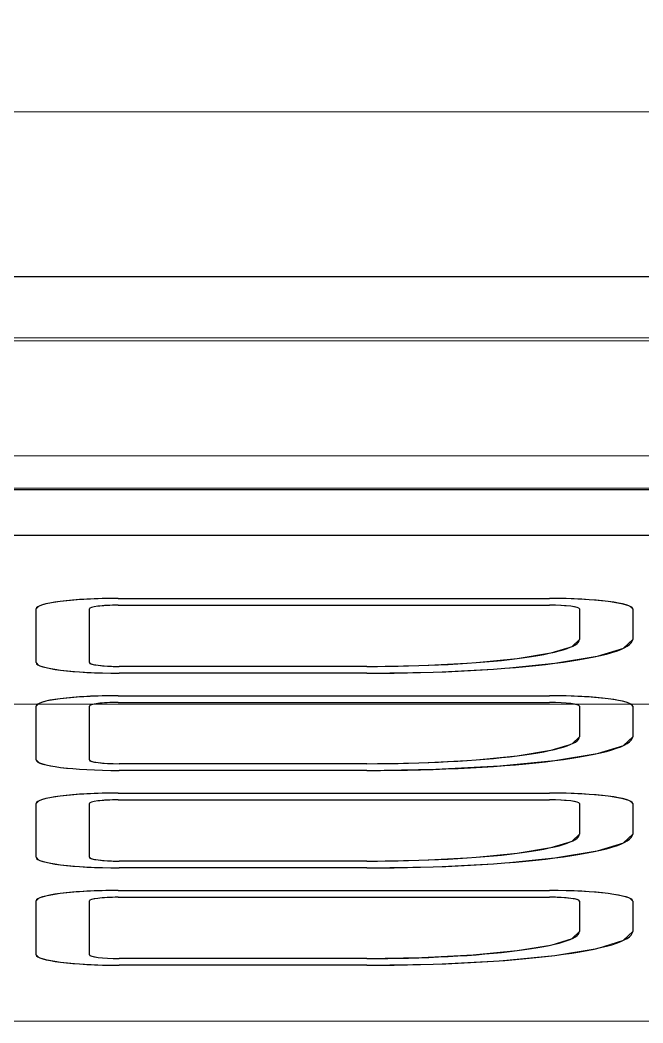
# Model space of a CAD drawing. Header units: millimetres. Extents: x -1 to 471, y -837 to 1.
# Drawn here: x 177.67 to 196.4, y -775.91 to -745.72 of the extents above; entities that cross this region are included whole.
import ezdxf

# ---------------------------------------------------------------- set-up
doc = ezdxf.new("R2010")
doc.units = ezdxf.units.MM
for name, color, linetype in [('IQ_200_2D', 1, 'Continuous'), ('IQ_200_3D', 1, 'Continuous'), ('IQ_204_2D', 7, 'Continuous'), ('IQ_BLACK_3D', 250, 'Continuous')]:
    doc.layers.add(name, color=color, linetype=linetype)

msp = doc.modelspace()

# ---------------------------------------------------------------- linework, layer by layer
at = {"layer": 'IQ_200_2D'}
for p, q in [((126, -753.441), (344, -753.441)), ((126, -759.852), (344, -759.852)), ((123, -761.225), (347, -761.225))]:
    msp.add_line(p, q, dxfattribs=at)
at = {"layer": 'IQ_200_3D', "linetype": 'Continuous', "lineweight": 5}
for points in [[(347, -755.283, 931.06), (123.039, -755.283, 931.06), (123.039, -715.524, 928.22), (347, -715.524, 928.22)], [(344, -725.305, 1143.219), (126, -725.305, 1143.219), (126, -748.478, 1143.219), (344, -748.478, 1143.219)], [(347, -758.836, 1073.967), (347, -727.319, 1076.218), (123.039, -727.319, 1076.218), (123.039, -758.836, 1073.967)], [(344, -755.381, 1080.944), (126, -755.381, 1080.944), (126, -732.11, 1078.468), (344, -732.11, 1078.468)], [(344, -753.441, 1138.823), (126, -753.441, 1138.823), (126, -759.815, 1086.521), (344, -759.815, 1086.521)], [(347, -766.312, 937.677), (123.039, -766.312, 937.677), (123.039, -755.283, 931.06), (347, -755.283, 931.06)]]:
    msp.add_3dface(points, dxfattribs=at)
for points, invisible_edges in [([(126, -749.674, 1143.073), (344, -749.674, 1143.073), (344, -748.478, 1143.219), (126, -748.478, 1143.219)], 1), ([(344, -750.801, 1142.646), (344, -749.674, 1143.073), (126, -749.674, 1143.073), (126, -750.801, 1142.646)], 10), ([(344, -750.801, 1142.646), (126, -750.801, 1142.646), (126, -751.793, 1141.962), (344, -751.793, 1141.962)], 5), ([(126, -752.592, 1141.06), (344, -752.592, 1141.06), (344, -751.793, 1141.962), (126, -751.793, 1141.962)], 5), ([(344, -752.592, 1141.06), (126, -752.592, 1141.06), (126, -753.152, 1139.993), (344, -753.152, 1139.993)], 5), ([(344, -753.152, 1139.993), (126, -753.152, 1139.993), (126, -753.441, 1138.823), (344, -753.441, 1138.823)], 1), ([(344, -756.484, 1081.19), (126, -756.484, 1081.19), (126, -755.381, 1080.944), (344, -755.381, 1080.944)], 1), ([(344, -757.504, 1081.677), (126, -757.504, 1081.677), (126, -756.484, 1081.19), (344, -756.484, 1081.19)], 5), ([(344, -758.389, 1082.382), (126, -758.389, 1082.382), (126, -757.504, 1081.677), (344, -757.504, 1081.677)], 5), ([(344, -759.092, 1083.266), (126, -759.092, 1083.266), (126, -758.389, 1082.382), (344, -758.389, 1082.382)], 5), ([(347, -759.418, 1073.857), (347, -758.836, 1073.967), (123.039, -758.836, 1073.967), (123.039, -759.418, 1073.857)], 8), ([(344, -759.579, 1084.287), (126, -759.579, 1084.287), (126, -759.092, 1083.266), (344, -759.092, 1083.266)], 5), ([(347, -759.418, 1073.857), (123.039, -759.418, 1073.857), (123.039, -759.96, 1073.619), (347, -759.96, 1073.619)], 5), ([(344, -759.824, 1085.39), (126, -759.824, 1085.39), (126, -759.579, 1084.287), (344, -759.579, 1084.287)], 5), ([(347, -759.96, 1073.619), (123.039, -759.96, 1073.619), (123.039, -760.434, 1073.264), (347, -760.434, 1073.264)], 5), ([(344, -759.815, 1086.521), (126, -759.815, 1086.521), (126, -759.824, 1085.39), (344, -759.824, 1085.39)], 4), ([(123.039, -760.815, 1072.81), (347, -760.815, 1072.81), (347, -760.434, 1073.264), (123.039, -760.434, 1073.264)], 5), ([(347, -760.815, 1072.81), (123.039, -760.815, 1072.81), (123.039, -761.084, 1072.282), (347, -761.084, 1072.282)], 5), ([(347, -761.084, 1072.282), (123.039, -761.084, 1072.282), (123.039, -761.225, 1071.707), (347, -761.225, 1071.707)], 1), ([(263, -762.462, 1062.048), (347, -761.225, 1071.707), (123.039, -761.225, 1071.707), (207, -762.462, 1062.048)], 5), ([(175.801, -762.346, 1062.954), (207, -762.462, 1062.048), (123.039, -761.225, 1071.707)], 15), ([(178.481, -763.288, 1055.588), (175.801, -762.346, 1062.954), (168.28, -762.992, 1057.907)], 13), ([(207, -762.462, 1062.048), (175.801, -762.346, 1062.954), (193.594, -763.132, 1056.81)], 15), ([(179.976, -763.143, 1056.727), (180.614, -763.132, 1056.81), (175.801, -762.346, 1062.954)], 14), ([(179.976, -763.143, 1056.727), (175.801, -762.346, 1062.954), (179.382, -763.174, 1056.482)], 3), ([(180.614, -763.132, 1056.81), (193.594, -763.132, 1056.81), (175.801, -762.346, 1062.954)], 14), ([(178.872, -763.224, 1056.094), (179.382, -763.174, 1056.482), (175.801, -762.346, 1062.954)], 14), ([(178.872, -763.224, 1056.094), (175.801, -762.346, 1062.954), (178.481, -763.288, 1055.588)], 3), ([(193.594, -763.132, 1056.81), (194.241, -763.143, 1056.725), (207, -762.462, 1062.048)], 14), ([(194.241, -763.143, 1056.725), (194.844, -763.175, 1056.478), (207, -762.462, 1062.048)], 14), ([(195.362, -763.225, 1056.083), (207, -762.462, 1062.048), (194.844, -763.175, 1056.478)], 3), ([(195.362, -763.225, 1056.083), (195.759, -763.291, 1055.57), (207, -762.462, 1062.048)], 14), ([(207, -762.462, 1062.048), (195.759, -763.291, 1055.57), (196.009, -763.367, 1054.972)], 13), ([(196.009, -763.367, 1054.972), (196.094, -763.45, 1054.33), (207, -762.462, 1062.048)], 14), ([(196.094, -763.45, 1054.33), (205.275, -764.217, 1048.336), (207, -762.462, 1062.048)], 15), ([(168.28, -762.992, 1057.907), (166.616, -763.39, 1054.799), (178.151, -763.445, 1054.366)], 15), ([(178.235, -763.364, 1054.999), (178.481, -763.288, 1055.588), (168.28, -762.992, 1057.907)], 14), ([(178.151, -763.445, 1054.366), (178.235, -763.364, 1054.999), (168.28, -762.992, 1057.907)], 14), ([(178.151, -763.445, 1054.366), (166.616, -763.39, 1054.799), (178.151, -765.065, 1041.706)], 3), ([(178.151, -765.065, 1041.706), (166.616, -763.39, 1054.799), (178.236, -765.147, 1041.064)], 3), ([(166.616, -763.39, 1054.799), (178.235, -766.292, 1032.118), (178.236, -765.147, 1041.064)], 15), ([(166.616, -763.39, 1054.799), (178.151, -766.373, 1031.486), (178.235, -766.292, 1032.118)], 13), ([(178.151, -767.994, 1018.825), (178.151, -766.373, 1031.486), (166.616, -763.39, 1054.799)], 14), ([(166.616, -773.897, 972.703), (178.151, -767.994, 1018.825), (166.616, -763.39, 1054.799)], 3), ([(179.866, -763.39, 1054.795), (179.751, -763.445, 1054.366), (180.614, -763.335, 1055.223)], 15), ([(188.1, -765.18, 1040.813), (180.614, -763.335, 1055.223), (179.751, -763.445, 1054.366)], 15), ([(179.78, -763.416, 1054.588), (179.751, -763.445, 1054.366), (179.866, -763.39, 1054.795)], 2), ([(179.751, -763.445, 1054.366), (179.751, -765.065, 1041.706), (188.1, -765.18, 1040.813)], 14), ([(180.614, -763.335, 1055.223), (180.182, -763.35, 1055.108), (179.866, -763.39, 1054.795)], 15), ([(179.866, -763.39, 1054.795), (180.182, -763.35, 1055.108), (180.004, -763.367, 1054.972)], 1), ([(180.614, -763.335, 1055.223), (180.391, -763.339, 1055.194), (180.182, -763.35, 1055.108)], 12), ([(188.1, -765.18, 1040.813), (194.494, -764.368, 1047.155), (180.614, -763.335, 1055.223)], 15), ([(194.494, -764.368, 1047.155), (193.594, -763.335, 1055.223), (180.614, -763.335, 1055.223)], 13), ([(193.827, -763.339, 1055.192), (193.594, -763.335, 1055.223), (194.044, -763.351, 1055.103)], 2), ([(194.044, -763.351, 1055.103), (193.594, -763.335, 1055.223), (194.494, -763.45, 1054.33)], 15), ([(194.494, -763.45, 1054.33), (193.594, -763.335, 1055.223), (194.494, -764.368, 1047.155)], 3), ([(194.044, -763.351, 1055.103), (194.494, -763.45, 1054.33), (194.463, -763.42, 1054.561)], 13), ([(194.463, -763.42, 1054.561), (194.23, -763.369, 1054.961), (194.044, -763.351, 1055.103)], 13), ([(194.23, -763.369, 1054.961), (194.463, -763.42, 1054.561), (194.373, -763.392, 1054.776)], 1), ([(205.275, -764.217, 1048.336), (196.094, -763.45, 1054.33), (198.444, -764.217, 1048.336)], 3), ([(198.444, -764.217, 1048.336), (196.094, -763.45, 1054.33), (196.094, -764.368, 1047.155)], 13), ([(196.094, -764.368, 1047.155), (198.444, -764.318, 1047.542), (198.444, -764.217, 1048.336)], 13), ([(188.1, -765.18, 1040.813), (194.276, -764.578, 1045.513), (194.494, -764.368, 1047.155)], 13), ([(205.275, -764.318, 1047.542), (198.444, -764.318, 1047.542), (195.023, -764.875, 1043.19)], 14), ([(195.023, -764.875, 1043.19), (198.444, -764.318, 1047.542), (195.822, -764.631, 1045.103)], 3), ([(205.275, -764.318, 1047.542), (195.023, -764.875, 1043.19), (195.759, -766.219, 1032.689)], 15), ([(205.275, -764.318, 1047.542), (195.759, -766.219, 1032.689), (196.009, -766.296, 1032.091)], 13), ([(198.444, -764.318, 1047.542), (196.094, -764.368, 1047.155), (195.822, -764.631, 1045.103)], 13), ([(196.009, -766.296, 1032.091), (205.275, -767.145, 1025.455), (205.275, -764.318, 1047.542)], 15), ([(194.276, -764.578, 1045.513), (188.1, -765.18, 1040.813), (191.297, -765.071, 1041.662)], 15), ([(194.276, -764.578, 1045.513), (191.297, -765.071, 1041.662), (193.637, -764.774, 1043.984)], 3), ([(192.621, -764.942, 1042.67), (193.637, -764.774, 1043.984), (191.297, -765.071, 1041.662)], 2), ([(180.201, -765.164, 1040.932), (180.651, -765.18, 1040.813), (179.751, -765.065, 1041.706)], 15), ([(179.781, -765.095, 1041.474), (180.201, -765.164, 1040.932), (179.751, -765.065, 1041.706)], 3), ([(188.1, -765.18, 1040.813), (179.751, -765.065, 1041.706), (180.651, -765.18, 1040.813)], 3), ([(179.781, -765.095, 1041.474), (180.014, -765.146, 1041.074), (180.201, -765.164, 1040.932)], 13), ([(179.871, -765.122, 1041.259), (180.014, -765.146, 1041.074), (179.781, -765.095, 1041.474)], 2), ([(188.1, -765.18, 1040.813), (189.755, -765.152, 1041.029), (191.297, -765.071, 1041.662)], 12), ([(194.241, -766.071, 1033.845), (193.753, -765.085, 1041.548), (192.097, -765.247, 1040.288)], 13), ([(195.362, -766.154, 1033.203), (195.023, -764.875, 1043.19), (193.753, -765.085, 1041.548)], 13), ([(194.241, -766.071, 1033.845), (194.844, -766.103, 1033.597), (193.753, -765.085, 1041.548)], 14), ([(195.362, -766.154, 1033.203), (193.753, -765.085, 1041.548), (194.844, -766.103, 1033.597)], 3), ([(195.023, -764.875, 1043.19), (195.362, -766.154, 1033.203), (195.759, -766.219, 1032.689)], 13), ([(178.235, -766.292, 1032.118), (178.481, -766.217, 1032.708), (178.236, -765.147, 1041.064)], 14), ([(178.236, -765.147, 1041.064), (178.481, -766.217, 1032.708), (178.486, -765.224, 1040.466)], 3), ([(178.872, -766.152, 1033.214), (178.486, -765.224, 1040.466), (178.481, -766.217, 1032.708)], 3), ([(178.486, -765.224, 1040.466), (178.872, -766.152, 1033.214), (178.883, -765.29, 1039.952)], 3), ([(179.382, -766.103, 1033.602), (178.883, -765.29, 1039.952), (178.872, -766.152, 1033.214)], 3), ([(179.382, -766.103, 1033.602), (179.401, -765.34, 1039.558), (178.883, -765.29, 1039.952)], 13), ([(179.976, -766.071, 1033.846), (179.401, -765.34, 1039.558), (179.382, -766.103, 1033.602)], 3), ([(179.976, -766.071, 1033.846), (180.004, -765.372, 1039.31), (179.401, -765.34, 1039.558)], 13), ([(180.614, -766.061, 1033.929), (180.004, -765.372, 1039.31), (179.976, -766.071, 1033.846)], 3), ([(180.614, -766.061, 1033.929), (180.651, -765.383, 1039.226), (180.004, -765.372, 1039.31)], 13), ([(180.651, -765.18, 1040.813), (180.201, -765.164, 1040.932), (180.418, -765.176, 1040.843)], 1), ([(180.614, -766.061, 1033.929), (193.594, -766.061, 1033.929), (188.1, -765.383, 1039.226), (180.651, -765.383, 1039.226)], 10), ([(190.169, -765.348, 1039.496), (188.1, -765.383, 1039.226), (193.594, -766.061, 1033.929)], 14), ([(192.097, -765.247, 1040.288), (190.169, -765.348, 1039.496), (193.594, -766.061, 1033.929)], 14), ([(193.594, -766.061, 1033.929), (194.241, -766.071, 1033.845), (192.097, -765.247, 1040.288)], 14), ([(347, -769.973, 940.496), (123.039, -769.973, 940.496), (123.039, -766.312, 937.677), (347, -766.312, 937.677)], 1), ([(179.751, -766.373, 1031.486), (180.614, -766.264, 1032.342), (179.78, -766.345, 1031.708)], 3), ([(188.1, -768.108, 1017.932), (180.614, -766.264, 1032.342), (179.751, -766.373, 1031.486)], 15), ([(179.78, -766.345, 1031.708), (180.614, -766.264, 1032.342), (179.866, -766.319, 1031.914)], 3), ([(180.614, -766.264, 1032.342), (180.182, -766.278, 1032.228), (179.866, -766.319, 1031.914)], 15), ([(179.866, -766.319, 1031.914), (180.182, -766.278, 1032.228), (180.004, -766.296, 1032.091)], 1), ([(180.614, -766.264, 1032.342), (180.391, -766.267, 1032.313), (180.182, -766.278, 1032.228)], 12), ([(188.1, -768.108, 1017.932), (194.494, -767.296, 1024.274), (180.614, -766.264, 1032.342)], 15), ([(194.494, -767.296, 1024.274), (193.594, -766.264, 1032.342), (180.614, -766.264, 1032.342)], 13), ([(193.827, -766.268, 1032.312), (193.594, -766.264, 1032.342), (194.044, -766.279, 1032.223)], 2), ([(194.044, -766.279, 1032.223), (193.594, -766.264, 1032.342), (194.494, -766.378, 1031.45)], 15), ([(194.494, -766.378, 1031.45), (193.594, -766.264, 1032.342), (194.494, -767.296, 1024.274)], 3), ([(194.044, -766.279, 1032.223), (194.494, -766.378, 1031.45), (194.463, -766.348, 1031.681)], 13), ([(194.463, -766.348, 1031.681), (194.23, -766.297, 1032.081), (194.044, -766.279, 1032.223)], 13), ([(194.23, -766.297, 1032.081), (194.463, -766.348, 1031.681), (194.373, -766.321, 1031.896)], 1), ([(196.009, -766.296, 1032.091), (196.094, -766.378, 1031.45), (205.275, -767.145, 1025.455)], 14), ([(179.751, -766.373, 1031.486), (179.751, -767.994, 1018.825), (188.1, -768.108, 1017.932)], 14), ([(198.444, -767.145, 1025.455), (196.094, -766.378, 1031.45), (196.094, -767.296, 1024.274)], 13), ([(196.094, -766.378, 1031.45), (198.444, -767.145, 1025.455), (205.275, -767.145, 1025.455)], 13), ([(196.094, -767.296, 1024.274), (198.444, -767.247, 1024.662), (198.444, -767.145, 1025.455)], 13), ([(194.494, -767.296, 1024.274), (188.1, -768.108, 1017.932), (191.297, -767.999, 1018.782)], 15), ([(192.621, -767.87, 1019.79), (194.494, -767.296, 1024.274), (191.297, -767.999, 1018.782)], 3), ([(193.637, -767.702, 1021.103), (194.494, -767.296, 1024.274), (192.621, -767.87, 1019.79)], 3), ([(194.494, -767.296, 1024.274), (193.637, -767.702, 1021.103), (194.276, -767.506, 1022.633)], 1), ([(205.275, -767.247, 1024.662), (198.444, -767.247, 1024.662), (195.023, -767.804, 1020.31)], 14), ([(195.023, -767.804, 1020.31), (198.444, -767.247, 1024.662), (195.822, -767.559, 1022.222)], 3), ([(205.275, -767.247, 1024.662), (195.023, -767.804, 1020.31), (195.759, -769.152, 1009.776)], 15), ([(195.759, -769.152, 1009.776), (196.009, -769.228, 1009.178), (205.275, -767.247, 1024.662)], 14), ([(198.444, -767.247, 1024.662), (196.094, -767.296, 1024.274), (195.822, -767.559, 1022.222)], 13), ([(196.009, -769.228, 1009.178), (205.275, -770.078, 1002.542), (205.275, -767.247, 1024.662)], 15), ([(195.362, -769.086, 1010.29), (195.023, -767.804, 1020.31), (193.753, -768.014, 1018.668)], 13), ([(195.023, -767.804, 1020.31), (195.362, -769.086, 1010.29), (195.759, -769.152, 1009.776)], 13), ([(166.616, -773.897, 972.703), (178.151, -769.306, 1008.573), (178.151, -767.994, 1018.825)], 15), ([(178.235, -769.225, 1009.205), (178.236, -768.076, 1018.183), (178.151, -767.994, 1018.825)], 13), ([(178.235, -769.225, 1009.205), (178.151, -767.994, 1018.825), (178.151, -769.306, 1008.573)], 3), ([(178.236, -768.076, 1018.183), (178.235, -769.225, 1009.205), (178.481, -769.15, 1009.795)], 13), ([(178.481, -769.15, 1009.795), (178.486, -768.152, 1017.585), (178.236, -768.076, 1018.183)], 13), ([(180.201, -768.093, 1018.052), (180.651, -768.108, 1017.932), (179.751, -767.994, 1018.825)], 15), ([(179.781, -768.023, 1018.594), (180.201, -768.093, 1018.052), (179.751, -767.994, 1018.825)], 3), ([(188.1, -768.108, 1017.932), (179.751, -767.994, 1018.825), (180.651, -768.108, 1017.932)], 3), ([(179.781, -768.023, 1018.594), (180.014, -768.075, 1018.194), (180.201, -768.093, 1018.052)], 13), ([(179.871, -768.051, 1018.379), (180.014, -768.075, 1018.194), (179.781, -768.023, 1018.594)], 2), ([(180.651, -768.108, 1017.932), (180.201, -768.093, 1018.052), (180.418, -768.104, 1017.963)], 1), ([(188.1, -768.108, 1017.932), (189.755, -768.08, 1018.149), (191.297, -767.999, 1018.782)], 12), ([(194.241, -769.004, 1010.932), (193.753, -768.014, 1018.668), (192.097, -768.175, 1017.408)], 13), ([(194.241, -769.004, 1010.932), (194.844, -769.036, 1010.684), (193.753, -768.014, 1018.668)], 14), ([(195.362, -769.086, 1010.29), (193.753, -768.014, 1018.668), (194.844, -769.036, 1010.684)], 3), ([(178.872, -769.085, 1010.301), (178.486, -768.152, 1017.585), (178.481, -769.15, 1009.795)], 3), ([(178.872, -769.085, 1010.301), (178.883, -768.218, 1017.072), (178.486, -768.152, 1017.585)], 13), ([(179.382, -769.035, 1010.689), (178.883, -768.218, 1017.072), (178.872, -769.085, 1010.301)], 3), ([(179.401, -768.269, 1016.678), (178.883, -768.218, 1017.072), (179.382, -769.035, 1010.689)], 14), ([(179.976, -769.004, 1010.933), (179.401, -768.269, 1016.678), (179.382, -769.035, 1010.689)], 3), ([(180.004, -768.3, 1016.43), (179.401, -768.269, 1016.678), (179.976, -769.004, 1010.933)], 14), ([(179.976, -769.004, 1010.933), (180.614, -768.993, 1011.016), (180.004, -768.3, 1016.43)], 14), ([(180.651, -768.311, 1016.345), (180.004, -768.3, 1016.43), (180.614, -768.993, 1011.016)], 14), ([(188.1, -768.311, 1016.345), (180.651, -768.311, 1016.345), (180.614, -768.993, 1011.016), (193.594, -768.993, 1011.016)], 10), ([(190.169, -768.277, 1016.615), (188.1, -768.311, 1016.345), (193.594, -768.993, 1011.016)], 14), ([(192.097, -768.175, 1017.408), (190.169, -768.277, 1016.615), (193.594, -768.993, 1011.016)], 14), ([(193.594, -768.993, 1011.016), (194.241, -769.004, 1010.932), (192.097, -768.175, 1017.408)], 14), ([(178.151, -769.306, 1008.573), (166.616, -773.897, 972.703), (178.151, -770.926, 995.912)], 3), ([(179.751, -769.306, 1008.573), (180.614, -769.196, 1009.429), (179.78, -769.278, 1008.795)], 3), ([(188.1, -771.041, 995.019), (180.614, -769.196, 1009.429), (179.751, -769.306, 1008.573)], 15), ([(179.751, -769.306, 1008.573), (179.751, -770.926, 995.912), (188.1, -771.041, 995.019)], 14), ([(179.78, -769.278, 1008.795), (180.614, -769.196, 1009.429), (179.866, -769.251, 1009.001)], 3), ([(180.614, -769.196, 1009.429), (180.182, -769.211, 1009.315), (179.866, -769.251, 1009.001)], 15), ([(179.866, -769.251, 1009.001), (180.182, -769.211, 1009.315), (180.004, -769.228, 1009.178)], 1), ([(180.614, -769.196, 1009.429), (180.391, -769.2, 1009.4), (180.182, -769.211, 1009.315)], 12), ([(188.1, -771.041, 995.019), (194.494, -770.229, 1001.361), (180.614, -769.196, 1009.429)], 15), ([(194.494, -770.229, 1001.361), (193.594, -769.196, 1009.429), (180.614, -769.196, 1009.429)], 13), ([(193.827, -769.2, 1009.399), (193.594, -769.196, 1009.429), (194.044, -769.212, 1009.31)], 2), ([(194.044, -769.212, 1009.31), (193.594, -769.196, 1009.429), (194.494, -769.311, 1008.537)], 15), ([(194.494, -769.311, 1008.537), (193.594, -769.196, 1009.429), (194.494, -770.229, 1001.361)], 3), ([(194.044, -769.212, 1009.31), (194.494, -769.311, 1008.537), (194.463, -769.281, 1008.768)], 13), ([(194.044, -769.212, 1009.31), (194.463, -769.281, 1008.768), (194.373, -769.254, 1008.983)], 13), ([(194.373, -769.254, 1008.983), (194.23, -769.23, 1009.168), (194.044, -769.212, 1009.31)], 12), ([(196.094, -769.311, 1008.537), (205.275, -770.078, 1002.542), (196.009, -769.228, 1009.178)], 3), ([(205.275, -770.078, 1002.542), (196.094, -769.311, 1008.537), (198.444, -770.078, 1002.542)], 3), ([(198.444, -770.078, 1002.542), (196.094, -769.311, 1008.537), (196.094, -770.229, 1001.361)], 13), ([(347, -772.889, 944.08), (123.039, -772.889, 944.08), (123.039, -769.973, 940.496), (347, -769.973, 940.496)], 5), ([(194.494, -770.229, 1001.361), (188.1, -771.041, 995.019), (191.297, -770.932, 995.869)], 15), ([(193.637, -770.635, 998.19), (194.494, -770.229, 1001.361), (191.297, -770.932, 995.869)], 15), ([(194.494, -770.229, 1001.361), (193.637, -770.635, 998.19), (194.276, -770.439, 999.72)], 1), ([(205.275, -770.179, 1001.749), (198.444, -770.179, 1001.749), (195.023, -770.736, 997.397)], 14), ([(195.023, -770.736, 997.397), (198.444, -770.179, 1001.749), (195.822, -770.492, 999.309)], 3), ([(205.275, -770.179, 1001.749), (195.023, -770.736, 997.397), (195.759, -772.085, 986.863)], 15), ([(196.009, -772.161, 986.265), (205.275, -770.179, 1001.749), (195.759, -772.085, 986.863)], 3), ([(198.444, -770.179, 1001.749), (196.094, -770.229, 1001.361), (195.822, -770.492, 999.309)], 13), ([(205.275, -770.179, 1001.749), (196.009, -772.161, 986.265), (205.275, -773.011, 979.629)], 15), ([(196.094, -770.229, 1001.361), (198.444, -770.179, 1001.749), (198.444, -770.078, 1002.542)], 13), ([(192.621, -770.803, 996.877), (193.637, -770.635, 998.19), (191.297, -770.932, 995.869)], 2), ([(195.362, -772.019, 987.377), (195.023, -770.736, 997.397), (193.753, -770.947, 995.755)], 13), ([(195.023, -770.736, 997.397), (195.362, -772.019, 987.377), (195.759, -772.085, 986.863)], 13), ([(178.151, -770.926, 995.912), (166.616, -773.897, 972.703), (178.236, -771.009, 995.27)], 3), ([(178.235, -772.158, 986.292), (178.236, -771.009, 995.27), (166.616, -773.897, 972.703)], 15), ([(178.481, -772.082, 986.882), (178.236, -771.009, 995.27), (178.235, -772.158, 986.292)], 3), ([(178.236, -771.009, 995.27), (178.481, -772.082, 986.882), (178.486, -771.085, 994.672)], 3), ([(178.872, -772.018, 987.388), (178.486, -771.085, 994.672), (178.481, -772.082, 986.882)], 3), ([(178.872, -772.018, 987.388), (178.883, -771.151, 994.159), (178.486, -771.085, 994.672)], 13), ([(178.883, -771.151, 994.159), (178.872, -772.018, 987.388), (179.382, -771.968, 987.776)], 13), ([(179.382, -771.968, 987.776), (179.401, -771.201, 993.764), (178.883, -771.151, 994.159)], 13), ([(179.781, -770.956, 995.681), (180.651, -771.041, 995.019), (179.751, -770.926, 995.912)], 3), ([(188.1, -771.041, 995.019), (179.751, -770.926, 995.912), (180.651, -771.041, 995.019)], 3), ([(180.201, -771.025, 995.139), (180.651, -771.041, 995.019), (179.781, -770.956, 995.681)], 15), ([(179.781, -770.956, 995.681), (180.014, -771.007, 995.281), (180.201, -771.025, 995.139)], 13), ([(179.871, -770.984, 995.466), (180.014, -771.007, 995.281), (179.781, -770.956, 995.681)], 2), ([(180.651, -771.041, 995.019), (180.201, -771.025, 995.139), (180.418, -771.037, 995.05)], 1), ([(188.1, -771.041, 995.019), (189.755, -771.013, 995.235), (191.297, -770.932, 995.869)], 12), ([(192.097, -771.108, 994.495), (190.169, -771.209, 993.702), (193.594, -771.926, 988.103)], 14), ([(194.241, -771.937, 988.019), (193.753, -770.947, 995.755), (192.097, -771.108, 994.495)], 13), ([(193.594, -771.926, 988.103), (194.241, -771.937, 988.019), (192.097, -771.108, 994.495)], 14), ([(194.241, -771.937, 988.019), (194.844, -771.968, 987.771), (193.753, -770.947, 995.755)], 14), ([(195.362, -772.019, 987.377), (193.753, -770.947, 995.755), (194.844, -771.968, 987.771)], 3), ([(179.976, -771.937, 988.02), (179.401, -771.201, 993.764), (179.382, -771.968, 987.776)], 3), ([(179.401, -771.201, 993.764), (179.976, -771.937, 988.02), (180.004, -771.233, 993.517)], 3), ([(180.614, -771.926, 988.103), (180.004, -771.233, 993.517), (179.976, -771.937, 988.02)], 3), ([(180.614, -771.926, 988.103), (180.651, -771.244, 993.432), (180.004, -771.233, 993.517)], 13), ([(180.614, -771.926, 988.103), (193.594, -771.926, 988.103), (188.1, -771.244, 993.432), (180.651, -771.244, 993.432)], 10), ([(190.169, -771.209, 993.702), (188.1, -771.244, 993.432), (193.594, -771.926, 988.103)], 14), ([(178.235, -772.158, 986.292), (166.616, -773.897, 972.703), (178.151, -772.239, 985.66)], 3), ([(178.151, -773.859, 972.999), (178.151, -772.239, 985.66), (166.616, -773.897, 972.703)], 14), ([(179.866, -772.184, 986.088), (179.751, -772.239, 985.66), (180.614, -772.129, 986.516)], 15), ([(188.1, -773.973, 972.106), (180.614, -772.129, 986.516), (179.751, -772.239, 985.66)], 15), ([(179.78, -772.21, 985.882), (179.751, -772.239, 985.66), (179.866, -772.184, 986.088)], 2), ([(179.751, -772.239, 985.66), (179.751, -773.859, 972.999), (188.1, -773.973, 972.106)], 14), ([(180.614, -772.129, 986.516), (180.182, -772.144, 986.401), (179.866, -772.184, 986.088)], 15), ([(179.866, -772.184, 986.088), (180.182, -772.144, 986.401), (180.004, -772.161, 986.265)], 1), ([(180.614, -772.129, 986.516), (180.391, -772.133, 986.487), (180.182, -772.144, 986.401)], 12), ([(188.1, -773.973, 972.106), (194.494, -773.162, 978.448), (180.614, -772.129, 986.516)], 15), ([(194.494, -773.162, 978.448), (193.594, -772.129, 986.516), (180.614, -772.129, 986.516)], 13), ([(193.827, -772.133, 986.486), (193.594, -772.129, 986.516), (194.044, -772.144, 986.397)], 2), ([(194.044, -772.144, 986.397), (193.594, -772.129, 986.516), (194.494, -772.243, 985.623)], 15), ([(194.494, -772.243, 985.623), (193.594, -772.129, 986.516), (194.494, -773.162, 978.448)], 3), ([(194.044, -772.144, 986.397), (194.494, -772.243, 985.623), (194.463, -772.214, 985.854)], 13), ([(194.463, -772.214, 985.854), (194.23, -772.162, 986.255), (194.044, -772.144, 986.397)], 13), ([(194.23, -772.162, 986.255), (194.463, -772.214, 985.854), (194.373, -772.186, 986.07)], 1), ([(196.009, -772.161, 986.265), (196.094, -772.243, 985.623), (205.275, -773.011, 979.629)], 14), ([(198.444, -773.011, 979.629), (205.275, -773.011, 979.629), (196.094, -772.243, 985.623)], 14), ([(198.444, -773.011, 979.629), (196.094, -772.243, 985.623), (196.094, -773.162, 978.448)], 13), ([(347, -774.905, 948.237), (123.039, -774.905, 948.237), (123.039, -772.889, 944.08), (347, -772.889, 944.08)], 5), ([(194.494, -773.162, 978.448), (188.1, -773.973, 972.106), (191.297, -773.865, 972.956)], 15), ([(191.297, -773.865, 972.956), (194.276, -773.372, 976.807), (194.494, -773.162, 978.448)], 13), ([(195.023, -773.669, 974.484), (207, -774.765, 965.924), (205.275, -773.112, 978.835)], 15), ([(205.275, -773.112, 978.835), (198.444, -773.112, 978.835), (195.023, -773.669, 974.484)], 14), ([(195.822, -773.424, 976.396), (195.023, -773.669, 974.484), (198.444, -773.112, 978.835)], 14), ([(198.444, -773.112, 978.835), (196.094, -773.162, 978.448), (195.822, -773.424, 976.396)], 13), ([(196.094, -773.162, 978.448), (198.444, -773.112, 978.835), (198.444, -773.011, 979.629)], 13), ([(192.621, -773.736, 973.964), (194.276, -773.372, 976.807), (191.297, -773.865, 972.956)], 3), ([(194.276, -773.372, 976.807), (192.621, -773.736, 973.964), (193.637, -773.567, 975.277)], 1), ([(168.28, -774.295, 969.594), (178.151, -773.859, 972.999), (166.616, -773.897, 972.703)], 15), ([(178.236, -773.941, 972.357), (178.151, -773.859, 972.999), (168.28, -774.295, 969.594)], 14), ([(180.201, -773.958, 972.226), (180.651, -773.973, 972.106), (179.751, -773.859, 972.999)], 15), ([(179.781, -773.889, 972.768), (180.201, -773.958, 972.226), (179.751, -773.859, 972.999)], 3), ([(188.1, -773.973, 972.106), (179.751, -773.859, 972.999), (180.651, -773.973, 972.106)], 3), ([(188.1, -773.973, 972.106), (189.755, -773.946, 972.322), (191.297, -773.865, 972.956)], 12), ([(193.753, -773.879, 972.842), (192.097, -774.041, 971.581), (207, -774.765, 965.924)], 14), ([(195.023, -773.669, 974.484), (193.753, -773.879, 972.842), (207, -774.765, 965.924)], 14), ([(178.486, -774.018, 971.759), (178.236, -773.941, 972.357), (168.28, -774.295, 969.594)], 14), ([(175.801, -774.941, 964.548), (178.486, -774.018, 971.759), (168.28, -774.295, 969.594)], 3), ([(178.883, -774.084, 971.245), (178.486, -774.018, 971.759), (175.801, -774.941, 964.548)], 14), ([(178.883, -774.084, 971.245), (175.801, -774.941, 964.548), (179.401, -774.134, 970.851)], 3), ([(179.401, -774.134, 970.851), (175.801, -774.941, 964.548), (180.004, -774.166, 970.604)], 3), ([(180.651, -774.177, 970.519), (180.004, -774.166, 970.604), (175.801, -774.941, 964.548)], 14), ([(207, -774.765, 965.924), (188.1, -774.177, 970.519), (175.801, -774.941, 964.548)], 15), ([(180.651, -774.177, 970.519), (175.801, -774.941, 964.548), (188.1, -774.177, 970.519)], 3), ([(179.781, -773.889, 972.768), (180.014, -773.94, 972.368), (180.201, -773.958, 972.226)], 13), ([(179.871, -773.916, 972.553), (180.014, -773.94, 972.368), (179.781, -773.889, 972.768)], 2), ([(180.651, -773.973, 972.106), (180.201, -773.958, 972.226), (180.418, -773.969, 972.137)], 1), ([(190.169, -774.142, 970.789), (188.1, -774.177, 970.519), (207, -774.765, 965.924)], 14), ([(192.097, -774.041, 971.581), (190.169, -774.142, 970.789), (207, -774.765, 965.924)], 14), ([(123.039, -775.86, 957.366), (347, -775.86, 957.366), (263, -774.765, 965.924), (207, -774.765, 965.924)], 10), ([(175.801, -774.941, 964.548), (123.039, -775.86, 957.366), (207, -774.765, 965.924)], 15), ([(347, -775.913, 952.746), (123.039, -775.913, 952.746), (123.039, -774.905, 948.237), (347, -774.905, 948.237)], 5), ([(347, -775.86, 957.366), (123.039, -775.86, 957.366), (123.039, -775.913, 952.746), (347, -775.913, 952.746)], 4)]:
    msp.add_3dface(points, dxfattribs=dict(at, invisible_edges=invisible_edges))
at = {"layer": 'IQ_204_2D'}
for p, q in [((180.614, -763.132), (193.594, -763.132)), ((178.151, -765.065), (178.151, -763.445)), ((179.751, -765.065), (179.751, -763.445)), ((180.614, -763.335), (193.594, -763.335)), ((194.494, -763.449), (194.494, -764.368)), ((196.094, -763.449), (196.094, -764.368)), ((188.1, -765.18), (180.651, -765.18)), ((188.1, -765.383), (180.651, -765.383)), ((180.614, -766.061), (193.594, -766.061)), ((180.614, -766.264), (193.594, -766.264)), ((178.151, -767.994), (178.151, -766.373)), ((179.751, -767.994), (179.751, -766.373)), ((194.494, -766.378), (194.494, -767.296)), ((196.094, -766.378), (196.094, -767.296)), ((188.1, -768.108), (180.651, -768.108)), ((188.1, -768.311), (180.651, -768.311)), ((180.614, -768.993), (193.594, -768.993)), ((178.151, -770.926), (178.151, -769.306)), ((179.751, -770.926), (179.751, -769.306)), ((180.614, -769.196), (193.594, -769.196)), ((194.494, -769.311), (194.494, -770.229)), ((196.094, -769.311), (196.094, -770.229)), ((188.1, -771.041), (180.651, -771.041)), ((188.1, -771.244), (180.651, -771.244)), ((180.614, -771.926), (193.594, -771.926)), ((178.151, -773.859), (178.151, -772.239)), ((179.751, -773.859), (179.751, -772.239)), ((180.614, -772.129), (193.594, -772.129)), ((194.494, -772.243), (194.494, -773.162)), ((196.094, -772.243), (196.094, -773.162)), ((188.1, -773.973), (180.651, -773.973)), ((188.1, -774.176), (180.651, -774.176))]:
    msp.add_line(p, q, dxfattribs=at)
for centre, major_axis, start_param, end_param in [((180.614, -763.445), (2.463, 0), 1.570796, 3.141593), ((193.594, -763.449), (2.5, 0), 0, 1.570796), ((180.614, -763.445), (0.863, 0), 1.570796, 3.141593), ((193.594, -763.449), (0.9, 0), 0, 1.570796), ((188.1, -764.368), (-6.394, 0), 1.570796, 3.141593), ((188.1, -764.368), (7.994, 0), 4.712389, 6.283185), ((180.651, -765.065), (2.5, 0), 3.141593, 4.712389), ((180.651, -765.065), (0.9, 0), 3.141593, 4.712389), ((180.614, -766.373), (2.463, 0), 1.570796, 3.141593), ((180.614, -766.373), (0.863, 0), 1.570796, 3.141593), ((193.594, -766.378), (2.5, 0), 0, 1.570796), ((193.594, -766.378), (0.9, 0), 0, 1.570796), ((188.1, -767.296), (-6.394, 0), 1.570796, 3.141593), ((188.1, -767.296), (7.994, 0), 4.712389, 6.283185), ((180.651, -767.994), (2.5, 0), 3.141593, 4.712389), ((180.651, -767.994), (0.9, 0), 3.141593, 4.712389), ((180.614, -769.306), (2.463, 0), 1.570796, 3.141593), ((193.594, -769.311), (2.5, 0), 0, 1.570796), ((180.614, -769.306), (0.863, 0), 1.570796, 3.141593), ((193.594, -769.311), (0.9, 0), 0, 1.570796), ((188.1, -770.229), (-6.394, 0), 1.570796, 3.141593), ((188.1, -770.229), (7.994, 0), 4.712389, 6.283185), ((180.651, -770.926), (2.5, 0), 3.141593, 4.712389), ((180.651, -770.926), (0.9, 0), 3.141593, 4.712389), ((180.614, -772.239), (2.463, 0), 1.570796, 3.141593), ((193.594, -772.243), (2.5, 0), 0, 1.570796), ((180.614, -772.239), (0.863, 0), 1.570796, 3.141593), ((193.594, -772.243), (0.9, 0), 0, 1.570796), ((188.1, -773.162), (-6.394, 0), 1.570796, 3.141593), ((188.1, -773.162), (7.994, 0), 4.712389, 6.283185), ((180.651, -773.859), (2.5, 0), 3.141593, 4.712389), ((180.651, -773.859), (0.9, 0), 3.141593, 4.712389)]:
    msp.add_ellipse(centre, major_axis=major_axis, ratio=0.126955, start_param=start_param, end_param=end_param, dxfattribs=at)
at = {"layer": 'IQ_BLACK_3D', "linetype": 'Continuous', "lineweight": 5}
for points, invisible_edges in [([(178.481, -763.288, 1055.588), (178.235, -763.364, 1054.999), (179.866, -763.39, 1054.795)], 14), ([(178.872, -763.224, 1056.094), (178.481, -763.288, 1055.588), (180.004, -763.367, 1054.972)], 14), ([(178.481, -763.288, 1055.588), (179.866, -763.39, 1054.795), (180.004, -763.367, 1054.972)], 13), ([(178.872, -763.224, 1056.094), (180.004, -763.367, 1054.972), (179.382, -763.174, 1056.482)], 3), ([(179.382, -763.174, 1056.482), (180.182, -763.35, 1055.108), (179.976, -763.143, 1056.727)], 3), ([(180.004, -763.367, 1054.972), (180.182, -763.35, 1055.108), (179.382, -763.174, 1056.482)], 14), ([(180.391, -763.339, 1055.194), (180.614, -763.132, 1056.81), (179.976, -763.143, 1056.727)], 13), ([(180.182, -763.35, 1055.108), (180.391, -763.339, 1055.194), (179.976, -763.143, 1056.727)], 14), ([(180.391, -763.339, 1055.194), (180.614, -763.335, 1055.223), (180.614, -763.132, 1056.81)], 14), ([(180.614, -763.335, 1055.223), (193.594, -763.335, 1055.223), (193.594, -763.132, 1056.81), (180.614, -763.132, 1056.81)], 10), ([(193.827, -763.339, 1055.192), (194.241, -763.143, 1056.725), (193.594, -763.132, 1056.81)], 13), ([(193.827, -763.339, 1055.192), (193.594, -763.132, 1056.81), (193.594, -763.335, 1055.223)], 3), ([(193.827, -763.339, 1055.192), (194.044, -763.351, 1055.103), (194.241, -763.143, 1056.725)], 14), ([(194.844, -763.175, 1056.478), (194.241, -763.143, 1056.725), (194.044, -763.351, 1055.103)], 14), ([(194.844, -763.175, 1056.478), (194.044, -763.351, 1055.103), (194.23, -763.369, 1054.961)], 13), ([(195.362, -763.225, 1056.083), (194.844, -763.175, 1056.478), (194.23, -763.369, 1054.961)], 14), ([(195.362, -763.225, 1056.083), (194.23, -763.369, 1054.961), (195.759, -763.291, 1055.57)], 3), ([(194.373, -763.392, 1054.776), (195.759, -763.291, 1055.57), (194.23, -763.369, 1054.961)], 3), ([(195.759, -763.291, 1055.57), (194.373, -763.392, 1054.776), (196.009, -763.367, 1054.972)], 3), ([(178.235, -763.364, 1054.999), (178.151, -763.445, 1054.366), (179.78, -763.416, 1054.588)], 14), ([(179.751, -763.445, 1054.366), (179.78, -763.416, 1054.588), (178.151, -763.445, 1054.366)], 14), ([(179.751, -763.445, 1054.366), (178.151, -763.445, 1054.366), (178.151, -765.065, 1041.706), (179.751, -765.065, 1041.706)], 5), ([(179.866, -763.39, 1054.795), (178.235, -763.364, 1054.999), (179.78, -763.416, 1054.588)], 3), ([(194.463, -763.42, 1054.561), (196.009, -763.367, 1054.972), (194.373, -763.392, 1054.776)], 3), ([(196.094, -763.45, 1054.33), (196.009, -763.367, 1054.972), (194.463, -763.42, 1054.561)], 14), ([(194.463, -763.42, 1054.561), (194.494, -763.45, 1054.33), (196.094, -763.45, 1054.33)], 14), ([(196.094, -764.368, 1047.155), (196.094, -763.45, 1054.33), (194.494, -763.45, 1054.33), (194.494, -764.368, 1047.155)], 10), ([(196.094, -764.368, 1047.155), (194.494, -764.368, 1047.155), (194.276, -764.578, 1045.513)], 13), ([(196.094, -764.368, 1047.155), (194.276, -764.578, 1045.513), (195.822, -764.631, 1045.103)], 3), ([(192.621, -764.942, 1042.67), (195.023, -764.875, 1043.19), (193.637, -764.774, 1043.984)], 3), ([(195.822, -764.631, 1045.103), (194.276, -764.578, 1045.513), (193.637, -764.774, 1043.984)], 13), ([(195.023, -764.875, 1043.19), (195.822, -764.631, 1045.103), (193.637, -764.774, 1043.984)], 14), ([(179.781, -765.095, 1041.474), (179.751, -765.065, 1041.706), (178.151, -765.065, 1041.706)], 14), ([(179.781, -765.095, 1041.474), (178.151, -765.065, 1041.706), (178.236, -765.147, 1041.064)], 13), ([(179.781, -765.095, 1041.474), (178.236, -765.147, 1041.064), (179.871, -765.122, 1041.259)], 3), ([(178.236, -765.147, 1041.064), (178.486, -765.224, 1040.466), (179.871, -765.122, 1041.259)], 14), ([(180.014, -765.146, 1041.074), (179.871, -765.122, 1041.259), (178.486, -765.224, 1040.466)], 14), ([(191.297, -765.071, 1041.662), (189.755, -765.152, 1041.029), (190.169, -765.348, 1039.496)], 14), ([(192.097, -765.247, 1040.288), (191.297, -765.071, 1041.662), (190.169, -765.348, 1039.496)], 3), ([(192.621, -764.942, 1042.67), (191.297, -765.071, 1041.662), (192.097, -765.247, 1040.288)], 14), ([(192.621, -764.942, 1042.67), (192.097, -765.247, 1040.288), (193.753, -765.085, 1041.548)], 13), ([(195.023, -764.875, 1043.19), (192.621, -764.942, 1042.67), (193.753, -765.085, 1041.548)], 3), ([(180.014, -765.146, 1041.074), (178.486, -765.224, 1040.466), (178.883, -765.29, 1039.952)], 13), ([(180.014, -765.146, 1041.074), (178.883, -765.29, 1039.952), (179.401, -765.34, 1039.558)], 13), ([(179.401, -765.34, 1039.558), (180.201, -765.164, 1040.932), (180.014, -765.146, 1041.074)], 13), ([(180.004, -765.372, 1039.31), (180.201, -765.164, 1040.932), (179.401, -765.34, 1039.558)], 3), ([(180.004, -765.372, 1039.31), (180.418, -765.176, 1040.843), (180.201, -765.164, 1040.932)], 13), ([(180.418, -765.176, 1040.843), (180.004, -765.372, 1039.31), (180.651, -765.383, 1039.226)], 13), ([(180.651, -765.383, 1039.226), (180.651, -765.18, 1040.813), (180.418, -765.176, 1040.843)], 13), ([(188.1, -765.383, 1039.226), (188.1, -765.18, 1040.813), (180.651, -765.18, 1040.813), (180.651, -765.383, 1039.226)], 5), ([(188.1, -765.383, 1039.226), (190.169, -765.348, 1039.496), (189.755, -765.152, 1041.029)], 14), ([(188.1, -765.18, 1040.813), (188.1, -765.383, 1039.226), (189.755, -765.152, 1041.029)], 3), ([(178.235, -766.292, 1032.118), (178.151, -766.373, 1031.486), (179.78, -766.345, 1031.708)], 14), ([(178.481, -766.217, 1032.708), (178.235, -766.292, 1032.118), (179.866, -766.319, 1031.914)], 14), ([(179.866, -766.319, 1031.914), (178.235, -766.292, 1032.118), (179.78, -766.345, 1031.708)], 3), ([(178.872, -766.152, 1033.214), (178.481, -766.217, 1032.708), (180.004, -766.296, 1032.091)], 14), ([(178.481, -766.217, 1032.708), (179.866, -766.319, 1031.914), (180.004, -766.296, 1032.091)], 13), ([(178.872, -766.152, 1033.214), (180.004, -766.296, 1032.091), (179.382, -766.103, 1033.602)], 3), ([(179.382, -766.103, 1033.602), (180.182, -766.278, 1032.228), (179.976, -766.071, 1033.846)], 3), ([(180.004, -766.296, 1032.091), (180.182, -766.278, 1032.228), (179.382, -766.103, 1033.602)], 14), ([(180.391, -766.267, 1032.313), (180.614, -766.061, 1033.929), (179.976, -766.071, 1033.846)], 13), ([(180.182, -766.278, 1032.228), (180.391, -766.267, 1032.313), (179.976, -766.071, 1033.846)], 14), ([(180.391, -766.267, 1032.313), (180.614, -766.264, 1032.342), (180.614, -766.061, 1033.929)], 14), ([(180.614, -766.264, 1032.342), (193.594, -766.264, 1032.342), (193.594, -766.061, 1033.929), (180.614, -766.061, 1033.929)], 10), ([(193.827, -766.268, 1032.312), (194.241, -766.071, 1033.845), (193.594, -766.061, 1033.929)], 13), ([(193.827, -766.268, 1032.312), (193.594, -766.061, 1033.929), (193.594, -766.264, 1032.342)], 3), ([(193.827, -766.268, 1032.312), (194.044, -766.279, 1032.223), (194.241, -766.071, 1033.845)], 14), ([(194.844, -766.103, 1033.597), (194.241, -766.071, 1033.845), (194.044, -766.279, 1032.223)], 14), ([(194.844, -766.103, 1033.597), (194.044, -766.279, 1032.223), (194.23, -766.297, 1032.081)], 13), ([(195.362, -766.154, 1033.203), (194.844, -766.103, 1033.597), (194.23, -766.297, 1032.081)], 14), ([(195.362, -766.154, 1033.203), (194.23, -766.297, 1032.081), (195.759, -766.219, 1032.689)], 3), ([(194.373, -766.321, 1031.896), (195.759, -766.219, 1032.689), (194.23, -766.297, 1032.081)], 3), ([(195.759, -766.219, 1032.689), (194.373, -766.321, 1031.896), (196.009, -766.296, 1032.091)], 3), ([(194.463, -766.348, 1031.681), (196.009, -766.296, 1032.091), (194.373, -766.321, 1031.896)], 3), ([(196.094, -766.378, 1031.45), (196.009, -766.296, 1032.091), (194.463, -766.348, 1031.681)], 14), ([(179.751, -766.373, 1031.486), (179.78, -766.345, 1031.708), (178.151, -766.373, 1031.486)], 14), ([(179.751, -766.373, 1031.486), (178.151, -766.373, 1031.486), (178.151, -767.994, 1018.825), (179.751, -767.994, 1018.825)], 5), ([(194.463, -766.348, 1031.681), (194.494, -766.378, 1031.45), (196.094, -766.378, 1031.45)], 14), ([(196.094, -767.296, 1024.274), (196.094, -766.378, 1031.45), (194.494, -766.378, 1031.45), (194.494, -767.296, 1024.274)], 10), ([(195.822, -767.559, 1022.222), (194.276, -767.506, 1022.633), (193.637, -767.702, 1021.103)], 13), ([(196.094, -767.296, 1024.274), (194.494, -767.296, 1024.274), (194.276, -767.506, 1022.633)], 13), ([(196.094, -767.296, 1024.274), (194.276, -767.506, 1022.633), (195.822, -767.559, 1022.222)], 3), ([(192.621, -767.87, 1019.79), (195.023, -767.804, 1020.31), (193.637, -767.702, 1021.103)], 3), ([(195.023, -767.804, 1020.31), (192.621, -767.87, 1019.79), (193.753, -768.014, 1018.668)], 3), ([(195.023, -767.804, 1020.31), (195.822, -767.559, 1022.222), (193.637, -767.702, 1021.103)], 14), ([(179.781, -768.023, 1018.594), (179.751, -767.994, 1018.825), (178.151, -767.994, 1018.825)], 14), ([(179.781, -768.023, 1018.594), (178.151, -767.994, 1018.825), (178.236, -768.076, 1018.183)], 13), ([(179.781, -768.023, 1018.594), (178.236, -768.076, 1018.183), (179.871, -768.051, 1018.379)], 3), ([(178.236, -768.076, 1018.183), (178.486, -768.152, 1017.585), (179.871, -768.051, 1018.379)], 14), ([(180.014, -768.075, 1018.194), (179.871, -768.051, 1018.379), (178.486, -768.152, 1017.585)], 14), ([(180.014, -768.075, 1018.194), (178.486, -768.152, 1017.585), (178.883, -768.218, 1017.072)], 13), ([(180.014, -768.075, 1018.194), (178.883, -768.218, 1017.072), (179.401, -768.269, 1016.678)], 13), ([(179.401, -768.269, 1016.678), (180.201, -768.093, 1018.052), (180.014, -768.075, 1018.194)], 13), ([(180.004, -768.3, 1016.43), (180.201, -768.093, 1018.052), (179.401, -768.269, 1016.678)], 3), ([(180.004, -768.3, 1016.43), (180.418, -768.104, 1017.963), (180.201, -768.093, 1018.052)], 13), ([(180.418, -768.104, 1017.963), (180.004, -768.3, 1016.43), (180.651, -768.311, 1016.345)], 13), ([(180.651, -768.311, 1016.345), (180.651, -768.108, 1017.932), (180.418, -768.104, 1017.963)], 13), ([(188.1, -768.311, 1016.345), (188.1, -768.108, 1017.932), (180.651, -768.108, 1017.932), (180.651, -768.311, 1016.345)], 5), ([(188.1, -768.311, 1016.345), (190.169, -768.277, 1016.615), (189.755, -768.08, 1018.149)], 14), ([(188.1, -768.108, 1017.932), (188.1, -768.311, 1016.345), (189.755, -768.08, 1018.149)], 3), ([(191.297, -767.999, 1018.782), (189.755, -768.08, 1018.149), (190.169, -768.277, 1016.615)], 14), ([(192.097, -768.175, 1017.408), (191.297, -767.999, 1018.782), (190.169, -768.277, 1016.615)], 3), ([(192.621, -767.87, 1019.79), (191.297, -767.999, 1018.782), (192.097, -768.175, 1017.408)], 14), ([(192.621, -767.87, 1019.79), (192.097, -768.175, 1017.408), (193.753, -768.014, 1018.668)], 13), ([(178.872, -769.085, 1010.301), (180.004, -769.228, 1009.178), (179.382, -769.035, 1010.689)], 3), ([(179.382, -769.035, 1010.689), (180.182, -769.211, 1009.315), (179.976, -769.004, 1010.933)], 3), ([(180.004, -769.228, 1009.178), (180.182, -769.211, 1009.315), (179.382, -769.035, 1010.689)], 14), ([(180.391, -769.2, 1009.4), (180.614, -768.993, 1011.016), (179.976, -769.004, 1010.933)], 13), ([(180.182, -769.211, 1009.315), (180.391, -769.2, 1009.4), (179.976, -769.004, 1010.933)], 14), ([(180.391, -769.2, 1009.4), (180.614, -769.196, 1009.429), (180.614, -768.993, 1011.016)], 14), ([(180.614, -769.196, 1009.429), (193.594, -769.196, 1009.429), (193.594, -768.993, 1011.016), (180.614, -768.993, 1011.016)], 10), ([(193.827, -769.2, 1009.399), (194.241, -769.004, 1010.932), (193.594, -768.993, 1011.016)], 13), ([(193.827, -769.2, 1009.399), (193.594, -768.993, 1011.016), (193.594, -769.196, 1009.429)], 3), ([(193.827, -769.2, 1009.399), (194.044, -769.212, 1009.31), (194.241, -769.004, 1010.932)], 14), ([(194.844, -769.036, 1010.684), (194.241, -769.004, 1010.932), (194.044, -769.212, 1009.31)], 14), ([(194.844, -769.036, 1010.684), (194.044, -769.212, 1009.31), (194.23, -769.23, 1009.168)], 13), ([(195.362, -769.086, 1010.29), (194.844, -769.036, 1010.684), (194.23, -769.23, 1009.168)], 14), ([(178.235, -769.225, 1009.205), (178.151, -769.306, 1008.573), (179.78, -769.278, 1008.795)], 14), ([(179.751, -769.306, 1008.573), (179.78, -769.278, 1008.795), (178.151, -769.306, 1008.573)], 14), ([(179.751, -769.306, 1008.573), (178.151, -769.306, 1008.573), (178.151, -770.926, 995.912), (179.751, -770.926, 995.912)], 5), ([(178.481, -769.15, 1009.795), (178.235, -769.225, 1009.205), (179.866, -769.251, 1009.001)], 14), ([(179.866, -769.251, 1009.001), (178.235, -769.225, 1009.205), (179.78, -769.278, 1008.795)], 3), ([(178.872, -769.085, 1010.301), (178.481, -769.15, 1009.795), (180.004, -769.228, 1009.178)], 14), ([(178.481, -769.15, 1009.795), (179.866, -769.251, 1009.001), (180.004, -769.228, 1009.178)], 13), ([(195.362, -769.086, 1010.29), (194.23, -769.23, 1009.168), (195.759, -769.152, 1009.776)], 3), ([(194.373, -769.254, 1008.983), (195.759, -769.152, 1009.776), (194.23, -769.23, 1009.168)], 3), ([(195.759, -769.152, 1009.776), (194.373, -769.254, 1008.983), (196.009, -769.228, 1009.178)], 3), ([(194.463, -769.281, 1008.768), (196.009, -769.228, 1009.178), (194.373, -769.254, 1008.983)], 3), ([(196.094, -769.311, 1008.537), (196.009, -769.228, 1009.178), (194.463, -769.281, 1008.768)], 14), ([(194.463, -769.281, 1008.768), (194.494, -769.311, 1008.537), (196.094, -769.311, 1008.537)], 14), ([(196.094, -770.229, 1001.361), (196.094, -769.311, 1008.537), (194.494, -769.311, 1008.537), (194.494, -770.229, 1001.361)], 10), ([(196.094, -770.229, 1001.361), (194.494, -770.229, 1001.361), (194.276, -770.439, 999.72)], 13), ([(196.094, -770.229, 1001.361), (194.276, -770.439, 999.72), (195.822, -770.492, 999.309)], 3), ([(195.822, -770.492, 999.309), (194.276, -770.439, 999.72), (193.637, -770.635, 998.19)], 13), ([(195.023, -770.736, 997.397), (195.822, -770.492, 999.309), (193.637, -770.635, 998.19)], 14), ([(192.621, -770.803, 996.877), (191.297, -770.932, 995.869), (192.097, -771.108, 994.495)], 14), ([(192.621, -770.803, 996.877), (192.097, -771.108, 994.495), (193.753, -770.947, 995.755)], 13), ([(192.621, -770.803, 996.877), (195.023, -770.736, 997.397), (193.637, -770.635, 998.19)], 3), ([(195.023, -770.736, 997.397), (192.621, -770.803, 996.877), (193.753, -770.947, 995.755)], 3), ([(179.781, -770.956, 995.681), (179.751, -770.926, 995.912), (178.151, -770.926, 995.912)], 14), ([(179.781, -770.956, 995.681), (178.151, -770.926, 995.912), (178.236, -771.009, 995.27)], 13), ([(179.781, -770.956, 995.681), (178.236, -771.009, 995.27), (179.871, -770.984, 995.466)], 3), ([(178.236, -771.009, 995.27), (178.486, -771.085, 994.672), (179.871, -770.984, 995.466)], 14), ([(180.014, -771.007, 995.281), (179.871, -770.984, 995.466), (178.486, -771.085, 994.672)], 14), ([(180.014, -771.007, 995.281), (178.486, -771.085, 994.672), (178.883, -771.151, 994.159)], 13), ([(180.014, -771.007, 995.281), (178.883, -771.151, 994.159), (179.401, -771.201, 993.764)], 13), ([(179.401, -771.201, 993.764), (180.201, -771.025, 995.139), (180.014, -771.007, 995.281)], 13), ([(180.004, -771.233, 993.517), (180.201, -771.025, 995.139), (179.401, -771.201, 993.764)], 3), ([(180.004, -771.233, 993.517), (180.418, -771.037, 995.05), (180.201, -771.025, 995.139)], 13), ([(180.418, -771.037, 995.05), (180.004, -771.233, 993.517), (180.651, -771.244, 993.432)], 13), ([(180.651, -771.244, 993.432), (180.651, -771.041, 995.019), (180.418, -771.037, 995.05)], 13), ([(188.1, -771.244, 993.432), (188.1, -771.041, 995.019), (180.651, -771.041, 995.019), (180.651, -771.244, 993.432)], 5), ([(188.1, -771.244, 993.432), (190.169, -771.209, 993.702), (189.755, -771.013, 995.235)], 14), ([(188.1, -771.041, 995.019), (188.1, -771.244, 993.432), (189.755, -771.013, 995.235)], 3), ([(191.297, -770.932, 995.869), (189.755, -771.013, 995.235), (190.169, -771.209, 993.702)], 14), ([(192.097, -771.108, 994.495), (191.297, -770.932, 995.869), (190.169, -771.209, 993.702)], 3), ([(178.872, -772.018, 987.388), (178.481, -772.082, 986.882), (180.004, -772.161, 986.265)], 14), ([(178.872, -772.018, 987.388), (180.004, -772.161, 986.265), (179.382, -771.968, 987.776)], 3), ([(179.382, -771.968, 987.776), (180.182, -772.144, 986.401), (179.976, -771.937, 988.02)], 3), ([(180.004, -772.161, 986.265), (180.182, -772.144, 986.401), (179.382, -771.968, 987.776)], 14), ([(180.391, -772.133, 986.487), (180.614, -771.926, 988.103), (179.976, -771.937, 988.02)], 13), ([(180.182, -772.144, 986.401), (180.391, -772.133, 986.487), (179.976, -771.937, 988.02)], 14), ([(180.391, -772.133, 986.487), (180.614, -772.129, 986.516), (180.614, -771.926, 988.103)], 14), ([(180.614, -772.129, 986.516), (193.594, -772.129, 986.516), (193.594, -771.926, 988.103), (180.614, -771.926, 988.103)], 10), ([(193.827, -772.133, 986.486), (194.241, -771.937, 988.019), (193.594, -771.926, 988.103)], 13), ([(193.827, -772.133, 986.486), (193.594, -771.926, 988.103), (193.594, -772.129, 986.516)], 3), ([(193.827, -772.133, 986.486), (194.044, -772.144, 986.397), (194.241, -771.937, 988.019)], 14), ([(194.844, -771.968, 987.771), (194.241, -771.937, 988.019), (194.044, -772.144, 986.397)], 14), ([(194.844, -771.968, 987.771), (194.044, -772.144, 986.397), (194.23, -772.162, 986.255)], 13), ([(195.362, -772.019, 987.377), (194.844, -771.968, 987.771), (194.23, -772.162, 986.255)], 14), ([(195.362, -772.019, 987.377), (194.23, -772.162, 986.255), (195.759, -772.085, 986.863)], 3), ([(178.235, -772.158, 986.292), (178.151, -772.239, 985.66), (179.78, -772.21, 985.882)], 14), ([(179.751, -772.239, 985.66), (179.78, -772.21, 985.882), (178.151, -772.239, 985.66)], 14), ([(179.751, -772.239, 985.66), (178.151, -772.239, 985.66), (178.151, -773.859, 972.999), (179.751, -773.859, 972.999)], 5), ([(178.481, -772.082, 986.882), (178.235, -772.158, 986.292), (179.866, -772.184, 986.088)], 14), ([(179.866, -772.184, 986.088), (178.235, -772.158, 986.292), (179.78, -772.21, 985.882)], 3), ([(178.481, -772.082, 986.882), (179.866, -772.184, 986.088), (180.004, -772.161, 986.265)], 13), ([(194.373, -772.186, 986.07), (195.759, -772.085, 986.863), (194.23, -772.162, 986.255)], 3), ([(195.759, -772.085, 986.863), (194.373, -772.186, 986.07), (196.009, -772.161, 986.265)], 3), ([(194.463, -772.214, 985.854), (196.009, -772.161, 986.265), (194.373, -772.186, 986.07)], 3), ([(196.094, -772.243, 985.623), (196.009, -772.161, 986.265), (194.463, -772.214, 985.854)], 14), ([(194.463, -772.214, 985.854), (194.494, -772.243, 985.623), (196.094, -772.243, 985.623)], 14), ([(196.094, -773.162, 978.448), (196.094, -772.243, 985.623), (194.494, -772.243, 985.623), (194.494, -773.162, 978.448)], 10), ([(196.094, -773.162, 978.448), (194.494, -773.162, 978.448), (194.276, -773.372, 976.807)], 13), ([(196.094, -773.162, 978.448), (194.276, -773.372, 976.807), (195.822, -773.424, 976.396)], 3), ([(192.621, -773.736, 973.964), (195.023, -773.669, 974.484), (193.637, -773.567, 975.277)], 3), ([(195.822, -773.424, 976.396), (194.276, -773.372, 976.807), (193.637, -773.567, 975.277)], 13), ([(195.023, -773.669, 974.484), (195.822, -773.424, 976.396), (193.637, -773.567, 975.277)], 14), ([(179.781, -773.889, 972.768), (179.751, -773.859, 972.999), (178.151, -773.859, 972.999)], 14), ([(179.781, -773.889, 972.768), (178.151, -773.859, 972.999), (178.236, -773.941, 972.357)], 13), ([(191.297, -773.865, 972.956), (189.755, -773.946, 972.322), (190.169, -774.142, 970.789)], 14), ([(192.097, -774.041, 971.581), (191.297, -773.865, 972.956), (190.169, -774.142, 970.789)], 3), ([(192.621, -773.736, 973.964), (191.297, -773.865, 972.956), (192.097, -774.041, 971.581)], 14), ([(192.621, -773.736, 973.964), (192.097, -774.041, 971.581), (193.753, -773.879, 972.842)], 13), ([(195.023, -773.669, 974.484), (192.621, -773.736, 973.964), (193.753, -773.879, 972.842)], 3), ([(179.781, -773.889, 972.768), (178.236, -773.941, 972.357), (179.871, -773.916, 972.553)], 3), ([(178.236, -773.941, 972.357), (178.486, -774.018, 971.759), (179.871, -773.916, 972.553)], 14), ([(180.014, -773.94, 972.368), (179.871, -773.916, 972.553), (178.486, -774.018, 971.759)], 14), ([(180.014, -773.94, 972.368), (178.486, -774.018, 971.759), (178.883, -774.084, 971.245)], 13), ([(180.014, -773.94, 972.368), (178.883, -774.084, 971.245), (179.401, -774.134, 970.851)], 13), ([(179.401, -774.134, 970.851), (180.201, -773.958, 972.226), (180.014, -773.94, 972.368)], 13), ([(180.004, -774.166, 970.604), (180.201, -773.958, 972.226), (179.401, -774.134, 970.851)], 3), ([(180.004, -774.166, 970.604), (180.418, -773.969, 972.137), (180.201, -773.958, 972.226)], 13), ([(180.418, -773.969, 972.137), (180.004, -774.166, 970.604), (180.651, -774.177, 970.519)], 13), ([(180.651, -774.177, 970.519), (180.651, -773.973, 972.106), (180.418, -773.969, 972.137)], 13), ([(188.1, -774.177, 970.519), (188.1, -773.973, 972.106), (180.651, -773.973, 972.106), (180.651, -774.177, 970.519)], 5), ([(188.1, -774.177, 970.519), (190.169, -774.142, 970.789), (189.755, -773.946, 972.322)], 14), ([(188.1, -773.973, 972.106), (188.1, -774.177, 970.519), (189.755, -773.946, 972.322)], 3)]:
    msp.add_3dface(points, dxfattribs=dict(at, invisible_edges=invisible_edges))

doc.saveas('drawing.dxf')
